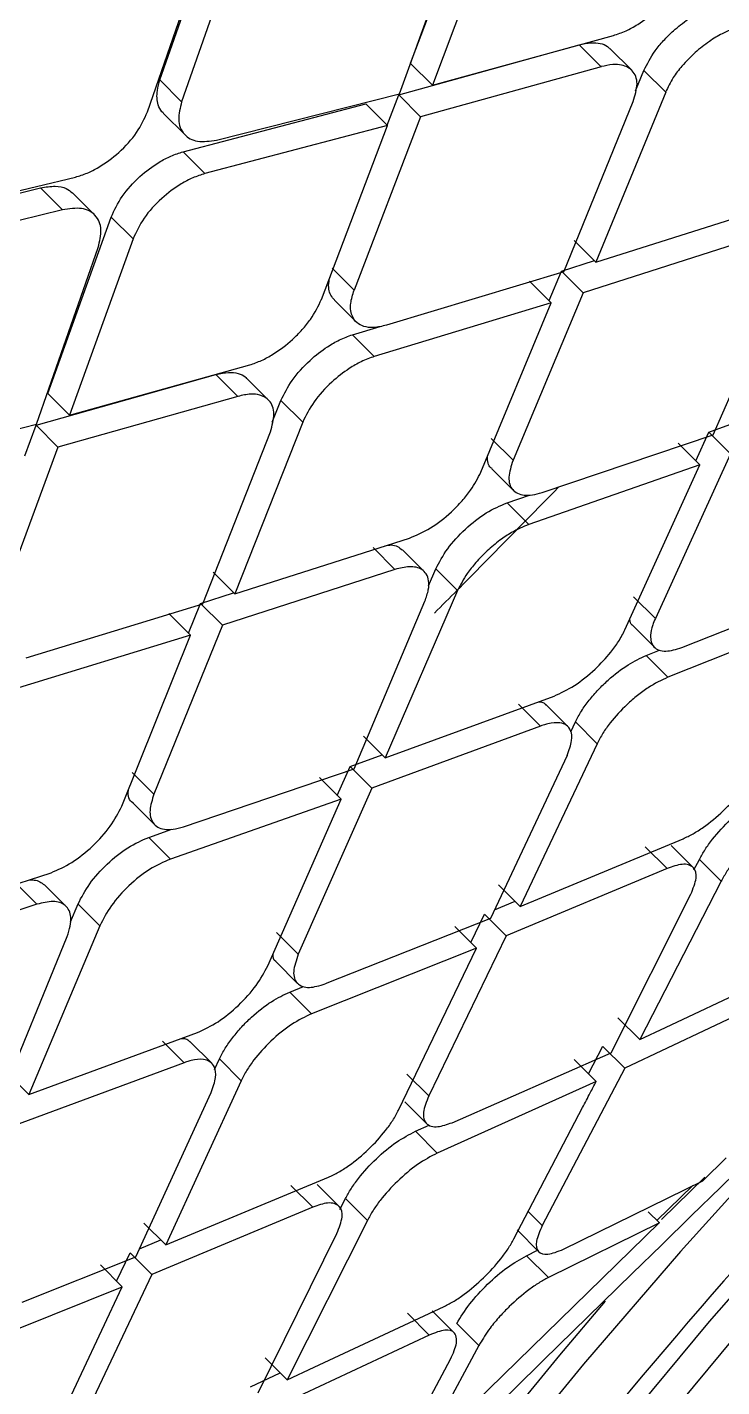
# Model space of a CAD drawing. Extents: x 943 to 1030, y 781 to 934.
# Drawn here: x 956.021 to 956.527, y 878.195 to 879.186 of the extents above; entities that cross this region are included whole.
import ezdxf

# ---------------------------------------------------------------- set-up
doc = ezdxf.new("R2010")
doc.units = 0
doc.header["$MEASUREMENT"] = 0
doc.layers.add('1', color=4, linetype='Continuous')

# ---------------------------------------------------------------- blocks, each defined once
blk = doc.blocks.new('AIRA')
at = {"layer": '1', "color": 3, "linetype": 'Continuous', "lineweight": 25}
for p, q in [((13.12259, 75.99375), (13.17025, 76.12072)), ((12.93989, 75.98162), (12.98464, 76.10982)), ((13.11441, 75.97144), (13.16063, 76.09872)), ((13.18614, 76.10484), (13.13847, 75.97787)), ((13.00059, 76.09388), (12.9558, 75.96571)), ((12.93091, 75.95843), (12.97585, 76.08812)), ((13.13847, 75.97787), (13.27028, 76.01402)), ((13.11389, 75.97074), (13.24542, 76.00716)), ((13.26127, 75.99131), (13.24542, 76.00716)), ((13.28364, 75.98868), (13.26772, 76.00459)), ((13.13847, 75.97787), (13.1226, 75.99374)), ((13.26127, 75.99131), (13.12976, 75.95487)), ((12.9558, 75.96571), (12.93988, 75.98162)), ((13.28646, 75.97381), (13.29253, 75.9886)), ((13.30838, 75.97276), (13.29255, 75.98858)), ((12.98123, 75.93787), (13.11441, 75.97144)), ((13.10544, 75.94869), (13.11389, 75.97074)), ((13.12976, 75.95487), (13.11391, 75.97071)), ((13.30838, 75.97276), (13.25754, 75.84896)), ((12.95688, 75.92929), (13.08986, 75.96426)), ((13.10573, 75.9484), (13.08986, 75.96426)), ((13.23424, 75.84177), (13.28478, 75.96586)), ((12.94251, 75.95731), (12.95824, 75.94159)), ((13.12976, 75.95487), (13.08139, 75.82861)), ((13.10573, 75.9484), (12.97277, 75.9134)), ((13.05766, 75.82184), (13.10574, 75.9484)), ((12.97278, 75.91341), (12.95689, 75.92928)), ((12.74325, 75.87815), (12.87843, 75.91092)), ((12.71941, 75.87027), (12.85305, 75.90297)), ((12.86896, 75.88707), (12.85305, 75.90297)), ((12.89241, 75.88335), (12.87633, 75.89943)), ((12.86896, 75.88707), (12.73536, 75.85433)), ((12.85821, 75.75335), (12.90447, 75.88172)), ((12.92036, 75.86583), (12.90448, 75.8817)), ((13.25754, 75.84896), (13.38507, 75.88938)), ((12.92036, 75.86583), (12.87408, 75.73748)), ((13.25754, 75.84896), (13.24171, 75.86479)), ((13.37427, 75.86686), (13.24825, 75.82654)), ((12.85012, 75.73095), (12.89496, 75.85961)), ((13.08139, 75.82861), (13.06553, 75.84445)), ((13.23424, 75.84177), (13.10509, 75.80296)), ((13.22341, 75.82088), (13.23241, 75.84237)), ((13.23241, 75.84237), (13.25645, 75.85005)), ((13.24825, 75.82654), (13.23244, 75.84234)), ((13.34304, 75.72311), (13.39573, 75.84394)), ((13.22499, 75.8193), (13.20915, 75.83513)), ((13.06703, 75.82128), (13.08288, 75.80544)), ((13.24825, 75.82654), (13.19719, 75.70465)), ((13.22499, 75.8193), (13.09613, 75.78021)), ((13.17371, 75.69594), (13.22499, 75.8193)), ((13.08029, 75.79604), (13.10037, 75.80213)), ((13.09613, 75.78021), (13.0803, 75.79604)), ((12.87408, 75.73748), (13.0054, 75.77411)), ((12.84975, 75.73011), (12.9808, 75.76699)), ((12.9808, 75.767), (12.99665, 75.75116)), ((13.01904, 75.74849), (13.00312, 75.76441)), ((12.85821, 75.75335), (12.87408, 75.73748)), ((12.99665, 75.75115), (12.86561, 75.71423)), ((13.02181, 75.73225), (13.02812, 75.74822)), ((13.04397, 75.73239), (13.02814, 75.74821)), ((13.04397, 75.73239), (12.99448, 75.60724)), ((13.33984, 75.7251), (13.36302, 75.73363)), ((12.71752, 75.6968), (12.85011, 75.73095)), ((12.84153, 75.70782), (12.84974, 75.73009)), ((12.86561, 75.71424), (12.84977, 75.73007)), ((12.97124, 75.59998), (13.02044, 75.72542)), ((13.21837, 75.68105), (13.34304, 75.72311)), ((13.33027, 75.70417), (13.33984, 75.72509)), ((13.35567, 75.70927), (13.33987, 75.72507)), ((12.86561, 75.71423), (12.81856, 75.58665)), ((13.19718, 75.70465), (13.18136, 75.72046)), ((13.33321, 75.70123), (13.31738, 75.71705)), ((13.35567, 75.70927), (13.30087, 75.58943)), ((13.18174, 75.6984), (13.19756, 75.68259)), ((13.33321, 75.70123), (13.20867, 75.65783)), ((13.27869, 75.58111), (13.33321, 75.70123)), ((13.19284, 75.67364), (13.2091, 75.67931)), ((13.20867, 75.65783), (13.19285, 75.67363)), ((12.99448, 75.60724), (13.12174, 75.64794)), ((13.11118, 75.62517), (13.09536, 75.64098)), ((13.13256, 75.62352), (13.11663, 75.63944)), ((13.11118, 75.62517), (12.98543, 75.58458)), ((13.13557, 75.61306), (13.14096, 75.62554)), ((13.15679, 75.60972), (13.14098, 75.62552)), ((12.97865, 75.62306), (12.99448, 75.60724)), ((13.32016, 75.56819), (13.44052, 75.61579)), ((12.96959, 75.6004), (12.99358, 75.60814)), ((13.15679, 75.60972), (13.10404, 75.48784)), ((13.30087, 75.58944), (13.28504, 75.60526)), ((12.8425, 75.56077), (12.97124, 75.59998)), ((12.96081, 75.57869), (12.96959, 75.6004)), ((12.98543, 75.58458), (12.96962, 75.60038)), ((13.08156, 75.47982), (13.13296, 75.60192)), ((13.4301, 75.59449), (13.31003, 75.54662)), ((12.98543, 75.58458), (12.93561, 75.46144)), ((12.96223, 75.57728), (12.9464, 75.5931)), ((13.28439, 75.58423), (13.30016, 75.56847)), ((12.96223, 75.57728), (12.83377, 75.53779)), ((12.9122, 75.45267), (12.96223, 75.57728)), ((13.29418, 75.56245), (13.30384, 75.56631)), ((13.31003, 75.54662), (13.29419, 75.56245)), ((13.10404, 75.48784), (13.22703, 75.5328)), ((13.20127, 75.52684), (13.2171, 75.51102)), ((13.23721, 75.51064), (13.22133, 75.5265)), ((13.21709, 75.51102), (13.09439, 75.46577)), ((13.23923, 75.50681), (13.24263, 75.51402)), ((13.25848, 75.49818), (13.24265, 75.514)), ((13.10404, 75.48784), (13.08821, 75.50365)), ((13.25848, 75.49818), (13.20244, 75.37959)), ((13.07856, 75.48159), (13.10174, 75.49014)), ((13.2365, 75.48966), (13.18074, 75.37078)), ((12.93561, 75.46144), (12.91979, 75.47725)), ((12.95707, 75.43757), (13.08156, 75.47982)), ((13.06919, 75.46046), (13.07856, 75.48159)), ((13.09439, 75.46577), (13.07859, 75.48156)), ((13.09439, 75.46577), (13.04076, 75.34477)), ((13.07194, 75.45771), (13.05612, 75.47353)), ((12.92057, 75.45479), (12.93621, 75.43915)), ((13.07194, 75.45771), (12.94759, 75.41411)), ((13.0186, 75.33643), (13.07194, 75.45771)), ((12.93177, 75.42993), (12.94856, 75.43581)), ((12.93178, 75.42992), (12.94759, 75.41411)), ((13.20244, 75.37959), (13.32104, 75.42893)), ((13.30938, 75.40727), (13.2935, 75.42313)), ((13.32836, 75.40801), (13.31248, 75.42389)), ((13.30938, 75.40727), (13.19218, 75.35813)), ((13.32897, 75.40622), (13.33291, 75.41388)), ((13.34882, 75.39798), (13.33293, 75.41386)), ((12.73381, 75.36313), (12.86067, 75.40422)), ((12.85034, 75.38123), (12.83452, 75.39704)), ((12.87171, 75.37959), (12.85585, 75.39544)), ((13.20244, 75.37959), (13.18658, 75.39543)), ((13.34882, 75.39798), (13.28948, 75.28268)), ((13.26859, 75.27308), (13.3267, 75.38848)), ((12.85034, 75.38123), (12.72497, 75.34026)), ((12.87485, 75.36839), (12.88031, 75.38141)), ((12.89614, 75.36559), (12.88033, 75.38139)), ((13.18369, 75.37707), (13.19867, 75.38335)), ((13.18074, 75.37078), (13.06036, 75.32322)), ((13.16637, 75.35343), (13.17632, 75.37398)), ((13.19218, 75.35813), (13.17633, 75.37397)), ((12.81597, 75.21975), (12.87236, 75.35774)), ((12.89614, 75.36559), (12.84449, 75.2426)), ((13.04076, 75.34477), (13.02493, 75.36059)), ((13.19218, 75.35813), (13.13577, 75.24158)), ((13.17052, 75.34928), (13.15467, 75.36513)), ((13.17052, 75.34928), (13.05042, 75.30144)), ((13.11383, 75.23134), (13.17052, 75.34928)), ((13.02458, 75.33926), (13.04027, 75.32357)), ((13.3083, 75.29141), (13.40372, 75.33639)), ((13.03458, 75.31727), (13.04462, 75.32127)), ((13.05042, 75.30144), (13.03459, 75.31726)), ((13.39267, 75.31573), (13.27862, 75.26183)), ((13.28948, 75.28268), (13.27355, 75.2986)), ((12.84449, 75.2426), (12.96729, 75.28775)), ((13.28948, 75.28268), (13.3083, 75.29141)), ((12.94173, 75.2816), (12.95755, 75.26578)), ((12.97772, 75.26535), (12.96185, 75.2812)), ((13.25219, 75.25775), (13.26269, 75.27775)), ((13.27862, 75.26183), (13.26271, 75.27772)), ((12.97982, 75.26083), (12.98336, 75.26851)), ((12.9992, 75.25268), (12.98337, 75.2685)), ((13.15281, 75.22212), (13.26859, 75.27308)), ((13.25777, 75.25218), (13.24184, 75.2681)), ((12.95755, 75.26578), (12.81831, 75.21425)), ((12.84449, 75.2426), (12.82867, 75.25841)), ((13.13577, 75.24158), (13.11989, 75.25745)), ((13.27862, 75.26183), (13.21852, 75.14729)), ((12.9992, 75.25268), (12.94415, 75.13309)), ((13.25777, 75.25218), (13.14203, 75.19998)), ((12.92246, 75.12428), (12.97723, 75.24414)), ((13.11839, 75.23727), (13.13419, 75.22147)), ((13.19786, 75.13745), (13.24784, 75.23308)), ((13.12614, 75.21586), (13.13621, 75.22041)), ((13.12614, 75.21585), (13.14203, 75.19998)), ((13.33533, 75.17983), (13.35251, 75.19654)), ((12.94415, 75.1331), (13.06278, 75.18242)), ((13.23395, 75.12991), (13.33533, 75.17983)), ((13.33701, 75.18236), (13.30525, 75.1515)), ((13.05129, 75.16058), (13.03542, 75.17643)), ((13.07037, 75.16122), (13.0545, 75.17708)), ((13.32815, 75.17629), (13.302, 75.15084)), ((13.05129, 75.16058), (12.93406, 75.11147)), ((13.07114, 75.15885), (13.07517, 75.16684)), ((13.09106, 75.15096), (13.07518, 75.16683)), ((12.94415, 75.1331), (12.9283, 75.14894)), ((13.09106, 75.15096), (13.03258, 75.0348)), ((13.12866, 74.97847), (13.30375, 75.14909)), ((13.21852, 75.14728), (13.20832, 75.15747)), ((13.30376, 75.14909), (13.22291, 75.10923)), ((13.30376, 75.14909), (13.29564, 75.1572)), ((13.01165, 75.02523), (13.06891, 75.14148)), ((13.20008, 75.14404), (13.21599, 75.12813)), ((12.92518, 75.13023), (12.94056, 75.13668)), ((13.20695, 75.12518), (13.21498, 75.12915)), ((12.8397, 75.09127), (12.92246, 75.12428)), ((12.91241, 75.10262), (12.89656, 75.11846)), ((12.90841, 75.10662), (12.9182, 75.12731)), ((12.91821, 75.12731), (12.93406, 75.11147)), ((13.22291, 75.10923), (13.20695, 75.12519)), ((12.93406, 75.11147), (12.87849, 74.99407)), ((12.83689, 75.07223), (12.91241, 75.10262)), ((12.85657, 74.98382), (12.91241, 75.10262)), ((13.05244, 75.04396), (13.14708, 75.08825)), ((13.13617, 75.06744), (13.12023, 75.08337)), ((13.15424, 75.0691), (13.13829, 75.08504)), ((13.17224, 75.05992), (13.15627, 75.07588)), ((13.13617, 75.06744), (13.02186, 75.01381)), ((13.17224, 75.05992), (13.12867, 74.97847)), ((13.03258, 75.0348), (13.01666, 75.05071)), ((13.09722, 74.94778), (13.1517, 75.04996)), ((13.00594, 75.02972), (13.02752, 75.03986)), ((13.03258, 75.0348), (13.05244, 75.04396))]:
    blk.add_line(p, q, dxfattribs=at)
at = {"layer": '1', "color": 3, "linetype": 'Continuous', "lineweight": 25, "flags": 128}
for points in [[(14.27702, 75.83063), (14.25597, 75.83668), (14.22508, 75.83232), (14.18488, 75.81763), (14.13606, 75.79286), (14.07946, 75.75842), (14.01604, 75.71492), (13.94689, 75.66309), (13.87319, 75.60383), (13.7962, 75.53814), (13.71725, 75.46715), (13.63767, 75.39207), (13.55884, 75.31419), (13.4821, 75.23485), (13.40877, 75.15539), (13.34009, 75.07719), (13.27725, 75.00156)], [(14.2531, 75.81261), (14.22843, 75.80838), (14.18895, 75.79396), (14.14101, 75.76963), (14.08542, 75.73581), (14.02314, 75.69309), (13.95523, 75.64219), (13.88285, 75.58399), (13.80725, 75.51947), (13.72971, 75.44976), (13.65156, 75.37603), (13.57414, 75.29955), (13.49878, 75.22162), (13.42676, 75.14359), (13.35931, 75.06679), (13.2976, 74.99252), (13.24267, 74.92207), (13.19546, 74.85663), (13.15679, 74.79733), (13.12732, 74.74518), (13.10754, 74.70107), (13.0978, 74.66576), (13.09728, 74.66182)], [(13.52393, 75.34674), (13.47456, 75.29624), (13.39496, 75.21201), (13.31926, 75.12829), (13.24857, 75.04629), (13.18391, 74.96721), (13.12624, 74.89222), (13.07638, 74.82239), (13.03508, 74.75875), (13.00292, 74.70223), (12.98039, 74.65365), (12.9678, 74.61372), (12.96534, 74.58302), (12.97305, 74.562), (12.99082, 74.55096)], [(13.26442, 75.09205), (13.231, 75.05278), (13.16518, 74.97228), (13.10647, 74.89593), (13.05572, 74.82485), (13.01367, 74.76006), (12.98093, 74.70252), (12.95799, 74.65306), (12.94518, 74.61241), (12.94268, 74.58116), (12.95053, 74.55976), (12.96861, 74.54853)]]:
    blk.add_lwpolyline(points, dxfattribs=at)
at = {"layer": '1', "color": 3, "linetype": 'Continuous', "lineweight": 25}
blk.add_arc((16.99578, 71.91659), 4.84393, 130.54121, 140.52254, dxfattribs=at)
for points, knots in [([(7.63246, 74.22616), (7.76364, 74.44143), (8.02609, 74.8721), (8.45697, 75.49594), (8.91568, 76.09849), (9.40471, 76.67376), (9.92347, 77.2193), (10.47647, 77.73083), (11.0601, 78.21075), (11.66999, 78.65912), (12.2991, 79.08001), (12.73295, 79.33395), (12.94992, 79.46095)], [0, 0, 0, 0, 0.100262, 0.200594, 0.3008419, 0.4004929, 0.4997617, 0.5991068, 0.6990092, 0.7993777, 0.8996698, 1, 1, 1, 1]), ([(7.6564, 74.21289), (7.73758, 74.34699), (7.89198, 74.60207), (8.12233, 74.95895), (8.33639, 75.27199), (8.53063, 75.54313), (8.70265, 75.77355), (8.85033, 75.96438), (8.95586, 76.09656), (9.02494, 76.18144), (9.06446, 76.22954), (9.11678, 76.2927), (9.18465, 76.37352), (9.27046, 76.47373), (9.35767, 76.57355), (9.5065, 76.74054), (9.66916, 76.91558), (9.82339, 77.07372), (9.89185, 77.14241), (9.92209, 77.17246), (9.93542, 77.18564), (9.94129, 77.19144), (9.94388, 77.19399), (9.94512, 77.19522), (9.94567, 77.19576), (9.94591, 77.19599), (9.94591, 77.196), (9.94592, 77.19601), (9.94596, 77.19605), (9.94613, 77.19621), (9.94677, 77.19685), (9.94935, 77.19939), (9.95963, 77.20952), (9.98248, 77.23197), (10.02181, 77.27029), (10.08403, 77.33024), (10.17275, 77.41419), (10.29189, 77.52417), (10.39705, 77.61838), (10.47953, 77.69073), (10.53065, 77.7351), (10.58431, 77.78117), (10.64055, 77.82892), (10.6994, 77.8783), (10.7609, 77.9293), (10.82346, 77.98053), (11.02738, 78.14551), (11.38033, 78.41633), (11.8937, 78.77735), (12.4207, 79.12048), (12.78188, 79.33106), (12.96254, 79.43638)], [0, 0, 0, 0, 0.062481, 0.118844, 0.169135, 0.213352, 0.251461, 0.283422, 0.309236, 0.318658, 0.3269, 0.333965, 0.351242, 0.368824, 0.386373, 0.403893, 0.457678, 0.481272, 0.491642, 0.496202, 0.498209, 0.499091, 0.49948, 0.499651, 0.499785, 0.499785, 0.499785, 0.499787, 0.499791, 0.499809, 0.499878, 0.500152, 0.501246, 0.505611, 0.512881, 0.523059, 0.53994, 0.561408, 0.587481, 0.596044, 0.605011, 0.61438, 0.624154, 0.634334, 0.64492, 0.655914, 0.66648, 0.749216, 0.832806, 0.916374, 1, 1, 1, 1]), ([(8.14777, 74.1557), (8.15617, 74.16958), (8.17817, 74.20592), (8.21812, 74.2721), (8.26463, 74.34893), (8.31058, 74.42405), (8.35028, 74.48804), (8.38851, 74.54843), (8.42747, 74.60917), (8.49872, 74.71906), (8.60194, 74.87458), (8.77434, 75.12562), (8.99, 75.42431), (9.26913, 75.78701), (9.57632, 76.15963), (9.91482, 76.53753), (10.29918, 76.93122), (10.73827, 77.33753), (11.23586, 77.7512), (11.69737, 78.0977), (12.11207, 78.38517), (12.37901, 78.559), (12.55481, 78.6691), (12.63707, 78.71986), (12.71996, 78.77021), (12.80067, 78.81855), (12.88374, 78.86758), (12.96569, 78.91467), (13.0227, 78.94733), (13.04904, 78.96243)], [0, 0, 0, 0, 0.007015, 0.018363, 0.033423, 0.04585, 0.056436, 0.065972, 0.076735, 0.087613, 0.12255, 0.157338, 0.219068, 0.281467, 0.354683, 0.427219, 0.500115, 0.591822, 0.685047, 0.779146, 0.840884, 0.903128, 0.916964, 0.930722, 0.945004, 0.958992, 0.971501, 0.986828, 1, 1, 1, 1]), ([(8.16019, 74.14911), (8.28093, 74.34704), (8.52229, 74.74271), (8.92108, 75.31408), (9.34484, 75.86613), (9.79574, 76.39399), (10.27506, 76.8929), (10.78339, 77.36143), (11.31917, 77.80117), (11.87878, 78.2127), (12.45659, 78.59953), (12.85555, 78.83285), (13.05506, 78.94952)], [0, 0, 0, 0, 0.100345, 0.20059, 0.300906, 0.400755, 0.500092, 0.599382, 0.699069, 0.799349, 0.899659, 1, 1, 1, 1]), ([(8.80258, 74.10146), (8.93815, 74.31417), (9.20929, 74.73959), (9.66327, 75.34695), (10.15042, 75.92806), (10.67429, 76.47662), (11.23353, 76.98876), (11.82407, 77.46328), (12.43961, 77.904), (12.86915, 78.16604), (13.08392, 78.29706)], [0, 0, 0, 0, 0.125001, 0.250001, 0.375003, 0.499997, 0.624991, 0.749994, 0.874996, 1, 1, 1, 1]), ([(16.76349, 77.69746), (16.43798, 77.40729), (15.78698, 76.82695), (14.82577, 75.93344), (13.87709, 75.02432), (12.94302, 74.09885), (12.02418, 73.15856), (11.12212, 72.20411), (10.23604, 71.23753), (9.661, 70.58333), (9.37348, 70.25623)], [0, 0, 0, 0, 0.125, 0.25, 0.375, 0.5, 0.625, 0.75, 0.875, 1, 1, 1, 1]), ([(10.10264, 71.97747), (10.28124, 72.15435), (11.08975, 72.95502), (12.35566, 74.20568), (13.52146, 75.34465), (14.2046, 76.00944), (14.61414, 76.40729), (14.95049, 76.73433), (15.13651, 76.91519)], [0, 0, 0, 0, 0.106937, 0.484076, 0.757109, 0.80038, 0.889603, 1, 1, 1, 1]), ([(10.42006, 71.74371), (10.65112, 71.9705), (11.28396, 72.59165), (12.31421, 73.61413), (13.51, 74.8099), (14.53763, 75.84537), (15.16391, 76.48345), (15.39583, 76.71975)], [0, 0, 0, 0, 0.138146, 0.378364, 0.618507, 0.858724, 1, 1, 1, 1]), ([(17.9126, 76.65194), (17.59183, 76.40925), (16.95351, 75.92632), (16.04417, 75.14529), (15.16127, 74.3457), (14.3049, 73.52148), (13.47397, 72.68412), (12.66438, 71.83617), (11.88476, 70.96793), (11.13014, 70.06853), (10.66221, 69.43966), (10.42692, 69.12344)], [0, 0, 0, 0, 0.113392, 0.225638, 0.337341, 0.448782, 0.560233, 0.669481, 0.778832, 0.888788, 1, 1, 1, 1]), ([(18.39693, 76.17405), (18.26516, 76.08538), (17.99886, 75.90619), (17.60172, 75.62406), (17.20178, 75.32845), (16.80013, 75.01842), (16.40848, 74.70311), (15.96019, 74.32737), (15.45144, 73.87998), (14.86958, 73.33898), (14.35505, 72.83396), (13.91571, 72.38443), (13.56027, 72.00819), (13.22214, 71.63761), (12.90123, 71.27322), (12.58783, 70.90431), (12.21494, 70.44841), (11.79123, 69.90155), (11.33352, 69.273), (11.05016, 68.84919), (10.91053, 68.64036)], [0, 0, 0, 0, 0.044709, 0.090349, 0.13691, 0.184379, 0.232745, 0.277954, 0.348418, 0.422679, 0.500679, 0.550525, 0.598903, 0.645795, 0.691185, 0.735062, 0.781563, 0.856423, 0.929252, 1, 1, 1, 1]), ([(13.27028, 76.01402), (13.27333, 76.01504), (13.27911, 76.01699), (13.28987, 76.02294), (13.3001, 76.03057), (13.30895, 76.03937), (13.31711, 76.0492), (13.32072, 76.05647), (13.32307, 76.06121)], [0, 0, 0, 0, 0.148761, 0.281855, 0.500179, 0.632364, 0.759897, 1, 1, 1, 1]), ([(13.29252, 75.9886), (13.29492, 75.99336), (13.29858, 76.00063), (13.30676, 76.01043), (13.31474, 76.01839), (13.32405, 76.02561), (13.33479, 76.03214), (13.34148, 76.03456), (13.34521, 76.03591)], [0, 0, 0, 0, 0.241932, 0.368876, 0.499454, 0.67335, 0.817689, 1, 1, 1, 1]), ([(13.36106, 76.02007), (13.35723, 76.01868), (13.35042, 76.0162), (13.33968, 76.0096), (13.3295, 76.00167), (13.3206, 75.99247), (13.31296, 75.98261), (13.31001, 75.97628), (13.30837, 75.97276)], [0, 0, 0, 0, 0.186787, 0.332584, 0.500308, 0.67834, 0.821089, 1, 1, 1, 1]), ([(13.24542, 76.00716), (13.24833, 76.00782), (13.25402, 76.00911), (13.26083, 76.00848), (13.26539, 76.00689), (13.26703, 76.00499), (13.26754, 76.00441)], [0, 0, 0, 0, 0.3064313, 0.5985269, 0.8762927, 1, 1, 1, 1]), ([(13.28478, 75.96586), (13.28611, 75.97038), (13.28882, 75.97956), (13.28509, 75.98875), (13.27783, 75.9926), (13.2697, 75.99321), (13.26419, 75.99197), (13.26128, 75.99132)], [0, 0, 0, 0, 0.245586, 0.49912, 0.715711, 0.849499, 1, 1, 1, 1]), ([(12.94269, 75.9575), (12.94227, 75.95781), (12.94032, 75.95923), (12.93817, 75.96445), (12.93728, 75.97232), (12.93916, 75.97903), (12.93988, 75.98162)], [0, 0, 0, 0, 0.073083, 0.335052, 0.743325, 1, 1, 1, 1]), ([(12.9558, 75.96571), (12.95468, 75.96125), (12.95294, 75.9543), (12.95458, 75.9467), (12.95833, 75.94047), (12.96667, 75.93581), (12.97637, 75.93718), (12.98123, 75.93787)], [0, 0, 0, 0, 0.232661, 0.362409, 0.500805, 0.750204, 1, 1, 1, 1]), ([(12.87843, 75.91092), (12.88128, 75.91178), (12.88682, 75.91345), (12.89771, 75.91904), (12.91071, 75.92859), (12.92396, 75.94318), (12.92861, 75.95337), (12.93091, 75.95843)], [0, 0, 0, 0, 0.136588, 0.265698, 0.500576, 0.751964, 1, 1, 1, 1]), ([(12.90446, 75.88172), (12.90679, 75.88677), (12.91145, 75.89689), (12.92054, 75.90684), (12.92977, 75.91521), (12.9374, 75.92085), (12.94825, 75.92659), (12.95392, 75.92837), (12.95688, 75.9293)], [0, 0, 0, 0, 0.248838, 0.498577, 0.498647, 0.726405, 0.857582, 1, 1, 1, 1]), ([(12.97278, 75.91341), (12.96984, 75.91248), (12.96418, 75.91071), (12.95333, 75.90497), (12.94054, 75.89549), (12.92742, 75.88105), (12.92271, 75.87091), (12.92036, 75.86583)], [0, 0, 0, 0, 0.141852, 0.272756, 0.500839, 0.749816, 1, 1, 1, 1]), ([(12.85305, 75.90298), (12.85673, 75.90362), (12.86375, 75.90484), (12.87155, 75.90324), (12.8748, 75.90052), (12.87623, 75.89932)], [0, 0, 0, 0, 0.381134, 0.726281, 1, 1, 1, 1]), ([(12.89496, 75.85961), (12.89605, 75.8641), (12.89773, 75.87106), (12.89595, 75.87855), (12.8921, 75.88466), (12.88364, 75.88921), (12.87386, 75.88779), (12.86896, 75.88707)], [0, 0, 0, 0, 0.235653, 0.364634, 0.500748, 0.750145, 1, 1, 1, 1]), ([(13.06713, 75.82137), (13.0662, 75.82246), (13.0634, 75.82576), (13.06221, 75.83201), (13.06379, 75.83763), (13.0642, 75.83907)], [0, 0, 0, 0, 0.269643, 0.812628, 1, 1, 1, 1]), ([(13.0054, 75.77411), (13.00826, 75.77508), (13.01378, 75.77695), (13.02446, 75.78282), (13.03478, 75.7906), (13.04368, 75.79964), (13.05177, 75.80957), (13.05532, 75.81697), (13.05766, 75.82185)], [0, 0, 0, 0, 0.140251, 0.27051, 0.50011, 0.62976, 0.756466, 1, 1, 1, 1]), ([(13.10509, 75.80296), (13.10186, 75.80223), (13.09563, 75.80081), (13.0884, 75.80177), (13.08329, 75.80452), (13.07943, 75.80973), (13.07807, 75.81772), (13.08038, 75.82529), (13.08139, 75.82861)], [0, 0, 0, 0, 0.168114, 0.323976, 0.467574, 0.598897, 0.823806, 1, 1, 1, 1]), ([(13.02812, 75.74822), (13.03051, 75.75309), (13.03538, 75.763), (13.04815, 75.77704), (13.0605, 75.7866), (13.07119, 75.7928), (13.07712, 75.79492), (13.08029, 75.79605)], [0, 0, 0, 0, 0.245117, 0.498384, 0.707508, 0.843414, 1, 1, 1, 1]), ([(13.09613, 75.78021), (13.09295, 75.77908), (13.08702, 75.77696), (13.07634, 75.77075), (13.06404, 75.76123), (13.05127, 75.74721), (13.04638, 75.73729), (13.04396, 75.73239)], [0, 0, 0, 0, 0.157095, 0.293095, 0.500995, 0.753112, 1, 1, 1, 1]), ([(12.9808, 75.767), (12.98392, 75.7677), (12.98997, 75.76907), (12.99699, 75.76814), (13.00129, 75.76645), (13.00269, 75.76463), (13.00297, 75.76426)], [0, 0, 0, 0, 0.329955, 0.638918, 0.926875, 1, 1, 1, 1]), ([(13.02044, 75.72542), (13.02173, 75.72993), (13.02371, 75.73683), (13.02226, 75.74398), (13.01924, 75.74909), (13.01372, 75.75224), (13.00584, 75.75319), (12.9999, 75.75187), (12.99665, 75.75116)], [0, 0, 0, 0, 0.241732, 0.368836, 0.49975, 0.692637, 0.832109, 1, 1, 1, 1]), ([(13.18199, 75.69869), (13.18167, 75.69883), (13.17872, 75.70014), (13.17863, 75.70408), (13.17855, 75.70759)], [0, 0, 0, 0, 0.107893, 1, 1, 1, 1]), ([(13.19718, 75.70465), (13.19579, 75.70031), (13.19299, 75.69153), (13.19608, 75.68237), (13.20318, 75.67893), (13.21119, 75.67905), (13.21597, 75.68038), (13.21837, 75.68105)], [0, 0, 0, 0, 0.241665, 0.488652, 0.740985, 0.86981, 1, 1, 1, 1]), ([(13.12173, 75.64794), (13.1268, 75.65005), (13.13692, 75.65428), (13.15052, 75.66497), (13.16007, 75.67477), (13.16802, 75.68468), (13.17152, 75.6916), (13.17371, 75.69594)], [0, 0, 0, 0, 0.249713, 0.499421, 0.644539, 0.776493, 1, 1, 1, 1]), ([(13.23038, 75.6851), (13.21132, 75.66558), (13.18134, 75.63487), (13.15099, 75.6044), (13.13994, 75.5933)], [0, 0, 0, 0, 0.635745, 1, 1, 1, 1]), ([(13.20867, 75.65783), (13.2045, 75.6561), (13.19764, 75.65325), (13.18717, 75.6462), (13.17822, 75.6388), (13.17018, 75.63046), (13.16232, 75.62055), (13.15889, 75.61383), (13.15679, 75.60972)], [0, 0, 0, 0, 0.208799, 0.344289, 0.50023, 0.652846, 0.787153, 1, 1, 1, 1]), ([(13.1039, 75.64224), (13.10548, 75.64255), (13.11128, 75.6437), (13.11429, 75.64114), (13.11649, 75.63928)], [0, 0, 0, 0, 0.271757, 1, 1, 1, 1]), ([(13.13297, 75.60192), (13.13397, 75.60478), (13.13593, 75.61033), (13.13601, 75.61701), (13.13428, 75.62195), (13.13011, 75.62603), (13.12272, 75.62788), (13.1148, 75.62602), (13.11118, 75.62517)], [0, 0, 0, 0, 0.158522, 0.307519, 0.446988, 0.576929, 0.807295, 1, 1, 1, 1]), ([(13.28445, 75.5843), (13.28433, 75.58438), (13.28295, 75.58524), (13.2825, 75.58701), (13.2821, 75.58862)], [0, 0, 0, 0, 0.089818, 1, 1, 1, 1]), ([(13.30087, 75.58944), (13.30018, 75.58781), (13.29828, 75.58333), (13.29675, 75.57546), (13.29855, 75.56914), (13.30331, 75.56613), (13.30962, 75.56504), (13.31603, 75.56696), (13.32016, 75.56819)], [0, 0, 0, 0, 0.090752, 0.250399, 0.4995, 0.63702, 0.766441, 1, 1, 1, 1]), ([(13.22703, 75.53279), (13.23195, 75.53507), (13.24178, 75.53961), (13.25668, 75.55165), (13.26734, 75.56312), (13.27453, 75.57299), (13.27726, 75.57831), (13.2787, 75.58112)], [0, 0, 0, 0, 0.249871, 0.499496, 0.7164, 0.849971, 1, 1, 1, 1]), ([(13.24263, 75.51401), (13.24399, 75.51664), (13.24668, 75.52181), (13.25252, 75.52989), (13.25916, 75.53756), (13.26854, 75.54667), (13.28089, 75.55626), (13.28987, 75.56044), (13.29419, 75.56245)], [0, 0, 0, 0, 0.141132, 0.277708, 0.409735, 0.537221, 0.777522, 1, 1, 1, 1]), ([(13.31003, 75.54662), (13.30526, 75.54436), (13.29802, 75.54094), (13.28776, 75.53337), (13.27809, 75.52502), (13.26933, 75.51543), (13.26234, 75.50563), (13.25978, 75.50071), (13.25847, 75.49818)], [0, 0, 0, 0, 0.245058, 0.371533, 0.500277, 0.735203, 0.863992, 1, 1, 1, 1]), ([(13.21554, 75.5286), (13.21672, 75.52858), (13.21925, 75.52856), (13.22051, 75.52711), (13.22118, 75.52635)], [0, 0, 0, 0, 0.46951, 1, 1, 1, 1]), ([(13.23651, 75.48966), (13.23792, 75.49341), (13.24059, 75.50047), (13.2397, 75.50776), (13.23645, 75.51189), (13.23096, 75.51385), (13.22487, 75.51333), (13.21968, 75.51181), (13.21779, 75.51123), (13.2171, 75.51102)], [0, 0, 0, 0, 0.213557, 0.401949, 0.565105, 0.702961, 0.90198, 0.963686, 1, 1, 1, 1]), ([(13.32104, 75.42893), (13.32343, 75.43006), (13.32817, 75.43228), (13.33816, 75.43871), (13.35047, 75.44882), (13.36129, 75.46062), (13.36838, 75.47032), (13.371, 75.47514), (13.37235, 75.47761)], [0, 0, 0, 0, 0.129482, 0.256198, 0.500349, 0.735868, 0.864475, 1, 1, 1, 1]), ([(12.92071, 75.45496), (12.92053, 75.45504), (12.9175, 75.45634), (12.91618, 75.46028), (12.91722, 75.46501), (12.91731, 75.46538)], [0, 0, 0, 0, 0.053916, 0.925462, 1, 1, 1, 1]), ([(12.93561, 75.46144), (12.93432, 75.45737), (12.93166, 75.44891), (12.93385, 75.44122), (12.93821, 75.4372), (12.94311, 75.43556), (12.94939, 75.43545), (12.95448, 75.43685), (12.95707, 75.43757)], [0, 0, 0, 0, 0.22373, 0.464508, 0.591907, 0.723622, 0.859653, 1, 1, 1, 1]), ([(13.33291, 75.41388), (13.33422, 75.41625), (13.33684, 75.42097), (13.34408, 75.43093), (13.35528, 75.44311), (13.37044, 75.45556), (13.37958, 75.46033), (13.3841, 75.46268)], [0, 0, 0, 0, 0.131496, 0.26118, 0.514007, 0.760164, 1, 1, 1, 1]), ([(13.4, 75.44679), (13.39526, 75.44429), (13.38584, 75.43932), (13.37069, 75.42662), (13.3598, 75.41472), (13.35273, 75.40505), (13.35013, 75.40036), (13.34881, 75.39798)], [0, 0, 0, 0, 0.251581, 0.499794, 0.740616, 0.868107, 1, 1, 1, 1]), ([(13.3267, 75.38848), (13.32837, 75.39263), (13.33172, 75.40093), (13.32975, 75.40754), (13.32535, 75.41012), (13.31936, 75.41073), (13.31326, 75.40861), (13.30938, 75.40727)], [0, 0, 0, 0, 0.24947, 0.498908, 0.640759, 0.771706, 1, 1, 1, 1]), ([(12.84409, 75.39885), (12.84555, 75.39893), (12.85058, 75.39921), (12.85362, 75.39695), (12.85577, 75.39535)], [0, 0, 0, 0, 0.290131, 1, 1, 1, 1]), ([(12.87236, 75.35774), (12.87325, 75.36032), (12.87501, 75.36538), (12.87534, 75.37176), (12.87407, 75.37682), (12.87042, 75.38149), (12.86301, 75.38421), (12.85445, 75.3822), (12.85034, 75.38123)], [0, 0, 0, 0, 0.140932, 0.277376, 0.409332, 0.536804, 0.777239, 1, 1, 1, 1]), ([(12.96729, 75.28775), (12.97226, 75.29007), (12.98208, 75.29465), (12.99752, 75.3073), (13.01086, 75.32204), (13.01604, 75.33167), (13.0186, 75.33643)], [0, 0, 0, 0, 0.252896, 0.500175, 0.752593, 1, 1, 1, 1]), ([(13.02469, 75.33939), (13.02456, 75.33944), (13.02256, 75.34018), (13.02254, 75.34285), (13.02251, 75.34534)], [0, 0, 0, 0, 0.068171, 1, 1, 1, 1]), ([(13.04076, 75.34477), (13.03923, 75.34037), (13.03617, 75.33157), (13.0387, 75.32424), (13.04352, 75.32116), (13.04991, 75.32009), (13.05629, 75.322), (13.06036, 75.32321)], [0, 0, 0, 0, 0.249621, 0.499002, 0.639247, 0.769655, 1, 1, 1, 1]), ([(12.98335, 75.26851), (12.98466, 75.2711), (12.98725, 75.27622), (12.9929, 75.28422), (12.99939, 75.29189), (13.00867, 75.3011), (13.02108, 75.31092), (13.03018, 75.3152), (13.03458, 75.31727)], [0, 0, 0, 0, 0.138202, 0.27269, 0.403472, 0.530553, 0.772538, 1, 1, 1, 1]), ([(13.05042, 75.30144), (13.04564, 75.29915), (13.03593, 75.29452), (13.02068, 75.28204), (13.00982, 75.26998), (13.00293, 75.26008), (13.00046, 75.25518), (12.99919, 75.25268)], [0, 0, 0, 0, 0.246097, 0.49954, 0.737969, 0.866164, 1, 1, 1, 1]), ([(12.95561, 75.28346), (12.95668, 75.28347), (12.95942, 75.28351), (12.96088, 75.28202), (12.96177, 75.28111)], [0, 0, 0, 0, 0.389193, 1, 1, 1, 1]), ([(12.97723, 75.24414), (12.97863, 75.24798), (12.98126, 75.25518), (12.98021, 75.26258), (12.97679, 75.26673), (12.97117, 75.26865), (12.96506, 75.26809), (12.95996, 75.26656), (12.95819, 75.26599), (12.95755, 75.26578)], [0, 0, 0, 0, 0.216281, 0.406631, 0.570972, 0.709235, 0.906727, 0.966469, 1, 1, 1, 1]), ([(13.24784, 75.23308), (13.24969, 75.23664), (13.25301, 75.24301), (13.25631, 75.24938), (13.25777, 75.25218)], [0, 0, 0, 0, 0.56, 1, 1, 1, 1]), ([(13.13577, 75.24158), (13.13407, 75.23733), (13.13177, 75.23155), (13.1319, 75.22536), (13.13344, 75.22154), (13.13723, 75.21931), (13.14326, 75.21876), (13.14916, 75.22084), (13.15281, 75.22212)], [0, 0, 0, 0, 0.249179, 0.338382, 0.499401, 0.649363, 0.782923, 1, 1, 1, 1]), ([(13.33087, 74.91276), (13.33209, 74.91498), (13.33619, 74.92246), (13.35002, 74.94442), (13.37296, 74.97765), (13.4044, 75.01964), (13.44345, 75.06828), (13.4893, 75.12215), (13.54093, 75.17925), (13.57794, 75.21905), (13.59774, 75.23897), (13.59828, 75.23951)], [0, 0, 0, 0, 0.0468754, 0.158174, 0.281149, 0.4137237, 0.5534313, 0.6980722, 0.8459448, 0.995803, 1, 1, 1, 1]), ([(13.06277, 75.18241), (13.06518, 75.18354), (13.06994, 75.18578), (13.07991, 75.19222), (13.09218, 75.20237), (13.10292, 75.21425), (13.10993, 75.22402), (13.11251, 75.22886), (13.11383, 75.23134)], [0, 0, 0, 0, 0.13016, 0.257087, 0.500234, 0.736703, 0.865118, 1, 1, 1, 1]), ([(13.07517, 75.16684), (13.07645, 75.16921), (13.079, 75.17392), (13.08612, 75.18388), (13.09721, 75.19611), (13.11236, 75.20868), (13.12158, 75.21348), (13.12614, 75.21586)], [0, 0, 0, 0, 0.130104, 0.258805, 0.510885, 0.757849, 1, 1, 1, 1]), ([(13.14203, 75.19998), (13.13727, 75.19748), (13.12785, 75.19252), (13.11274, 75.17976), (13.1019, 75.16778), (13.09491, 75.15804), (13.09235, 75.15334), (13.09106, 75.15096)], [0, 0, 0, 0, 0.252083, 0.499664, 0.741628, 0.868885, 1, 1, 1, 1]), ([(13.06891, 75.14149), (13.07055, 75.14568), (13.07383, 75.15405), (13.07176, 75.16076), (13.06728, 75.16338), (13.06123, 75.16401), (13.05514, 75.16191), (13.05129, 75.16058)], [0, 0, 0, 0, 0.249571, 0.499029, 0.642126, 0.773468, 1, 1, 1, 1]), ([(13.21852, 75.14728), (13.21671, 75.14315), (13.2131, 75.13488), (13.21493, 75.12756), (13.22175, 75.12512), (13.22988, 75.12831), (13.23394, 75.12991)], [0, 0, 0, 0, 0.249779, 0.499757, 0.749934, 1, 1, 1, 1]), ([(13.14708, 75.08825), (13.14942, 75.08946), (13.15404, 75.09184), (13.16379, 75.09851), (13.17597, 75.10887), (13.18678, 75.12078), (13.19387, 75.13042), (13.19652, 75.13508), (13.19786, 75.13745)], [0, 0, 0, 0, 0.130735, 0.257819, 0.500174, 0.740289, 0.867803, 1, 1, 1, 1]), ([(13.15626, 75.07588), (13.15911, 75.08055), (13.16477, 75.08983), (13.17832, 75.10465), (13.19332, 75.11751), (13.20242, 75.12263), (13.20695, 75.12519)], [0, 0, 0, 0, 0.253444, 0.504195, 0.752845, 1, 1, 1, 1]), ([(13.22291, 75.10923), (13.22061, 75.10801), (13.21607, 75.1056), (13.20639, 75.0989), (13.1965, 75.09044), (13.18711, 75.08065), (13.17935, 75.07154), (13.1749, 75.06399), (13.17251, 75.06034), (13.17223, 75.05992)], [0, 0, 0, 0, 0.129507, 0.256126, 0.499854, 0.624501, 0.773195, 0.973727, 1, 1, 1, 1]), ([(13.1517, 75.04996), (13.15354, 75.0541), (13.15604, 75.05974), (13.15621, 75.06561), (13.15455, 75.06997), (13.14844, 75.07215), (13.14026, 75.06901), (13.13617, 75.06744)], [0, 0, 0, 0, 0.249565, 0.339844, 0.500377, 0.750258, 1, 1, 1, 1])]:
    blk.add_open_spline(points, degree=3, knots=knots, dxfattribs=at)
for points in [[(13.14096, 75.62554), (13.14353, 75.63039), (13.14866, 75.64009), (13.16212, 75.65481), (13.17771, 75.6672), (13.1878, 75.6715), (13.19284, 75.67364)], [(12.86067, 75.40422), (12.86569, 75.40639), (12.87572, 75.41074), (12.89122, 75.42322), (12.9046, 75.43802), (12.90967, 75.44779), (12.91221, 75.45267)], [(12.88031, 75.3814), (12.88284, 75.38629), (12.8879, 75.39607), (12.90126, 75.41088), (12.91674, 75.42338), (12.92677, 75.42775), (12.93178, 75.42993)], [(12.9476, 75.41412), (12.94259, 75.41194), (12.93256, 75.40757), (12.91708, 75.39507), (12.90372, 75.38026), (12.89866, 75.37048), (12.89613, 75.36559)]]:
    blk.add_open_spline(points, degree=3, dxfattribs=at)

msp = doc.modelspace()

# ---------------------------------------------------------------- block references
at = {"layer": '1'}
msp.add_blockref('AIRA', (943.17747, 803.16576), dxfattribs=at)

doc.saveas('drawing.dxf')
